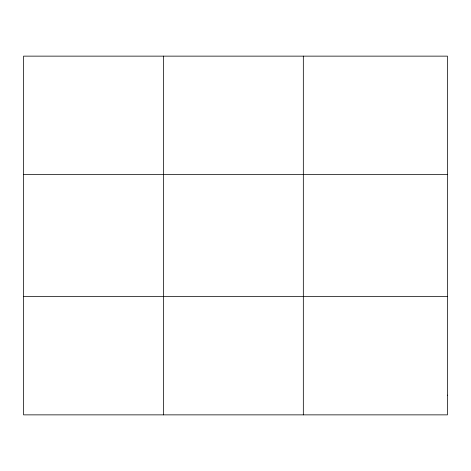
<?xml version="1.0" encoding="UTF-8"?>
<svg xmlns="http://www.w3.org/2000/svg" width="471" height="471" viewBox="0 0 471 471"><rect width="100%" height="100%" fill="white"/><g stroke="black" fill="none" stroke-linecap="round" stroke-linejoin="round"><path stroke-width="0.71" d="M163.437 56.137L163.437 414.863M303.324 56.137L303.324 414.863M23.55 174.517L447.45 174.517M23.55 296.483L447.45 296.483M447.45 395.134L447.45 414.863L23.55 414.863L23.55 56.137L447.45 56.137L447.45 395.134"/></g></svg>
